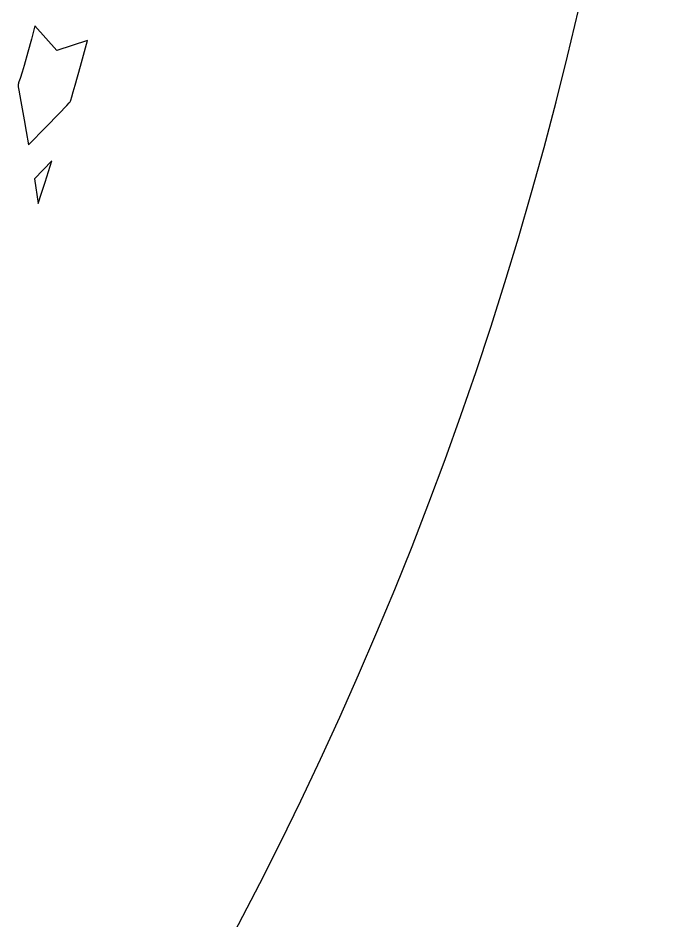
# Model space of a CAD drawing. Extents: x 2600 to 3740, y -1616 to -476.
# Drawn here: x 3641.2 to 3739.8, y -1311 to -1175.9 of the extents above; entities that cross this region are included whole.
import ezdxf

# ---------------------------------------------------------------- set-up
doc = ezdxf.new("R2010")
doc.units = 0
doc.layers.add('LAYER_1', color=18, linetype='CONTINUOUS')
doc.layers.add('LAYER_2', color=174, linetype='CONTINUOUS')

msp = doc.modelspace()

# ---------------------------------------------------------------- linework, layer by layer
at = {"layer": 'LAYER_1'}
for points in [[(3642.791688278305, -1194.823764161885), (3645.406238664075, -1192.143015276428), (3647.321499358793, -1190.183961685981), (3648.525084798911, -1188.93788336913), (3648.856128809887, -1188.579484931612), (3648.953286302597, -1188.465969016909), (3649.004609420883, -1188.396060304463), (3649.042902436517, -1188.31208394745), (3649.097484715828, -1188.162715370984), (3649.255781574489, -1187.668069670981), (3649.48002901488, -1186.912659427037), (3649.770756055013, -1185.897020861737), (3650.553765006558, -1183.087203657401), (3651.609040573227, -1179.242907838643), (3647.009675338852, -1180.713778810322), (3645.379212990925, -1178.861453670914), (3643.743134811508, -1177.014087037861), (3643.203100527314, -1178.999645050169), (3642.660325193543, -1180.98454489733), (3642.102031756157, -1182.964936334777), (3641.813072919221, -1183.952238198429), (3641.515443161117, -1184.936969117939), (3641.428522673149, -1185.180762069402), (3641.334074782488, -1185.423191380077), (3641.291084749903, -1185.545173006057), (3641.254680893152, -1185.668347724966), (3641.227685887739, -1185.79322687118), (3641.212922409164, -1185.920321779072), (3641.216877265145, -1186.007910400179), (3641.235258525248, -1186.157870944129), (3641.3137596841, -1186.645032041298), (3641.626932540317, -1188.369183957919), (3642.127791798243, -1191.094765380819), (3642.440900959231, -1192.833713360838)], [(3643.669740036117, -1199.935626344502), (3644.200318649398, -1203.652270631611), (3644.739978020687, -1202.05556830861), (3645.267110295033, -1200.454632028282), (3645.781667364238, -1198.849609776181), (3646.283601120102, -1197.240649537861)]]:
    msp.add_lwpolyline(points, close=True, dxfattribs=at)
at = {"layer": 'LAYER_2'}
msp.add_lwpolyline([(3169.765015915023, -475.9542725847364, 0.4142135623730951), (2599.765015915023, -1045.954272584736, 0.4142135623730951), (3169.765015915023, -1615.954272584736, 0.4142135623730951), (3739.765015915023, -1045.954272584736, 0.4142135623730951)], format="xyb", close=True, dxfattribs=at)

doc.saveas('drawing.dxf')
